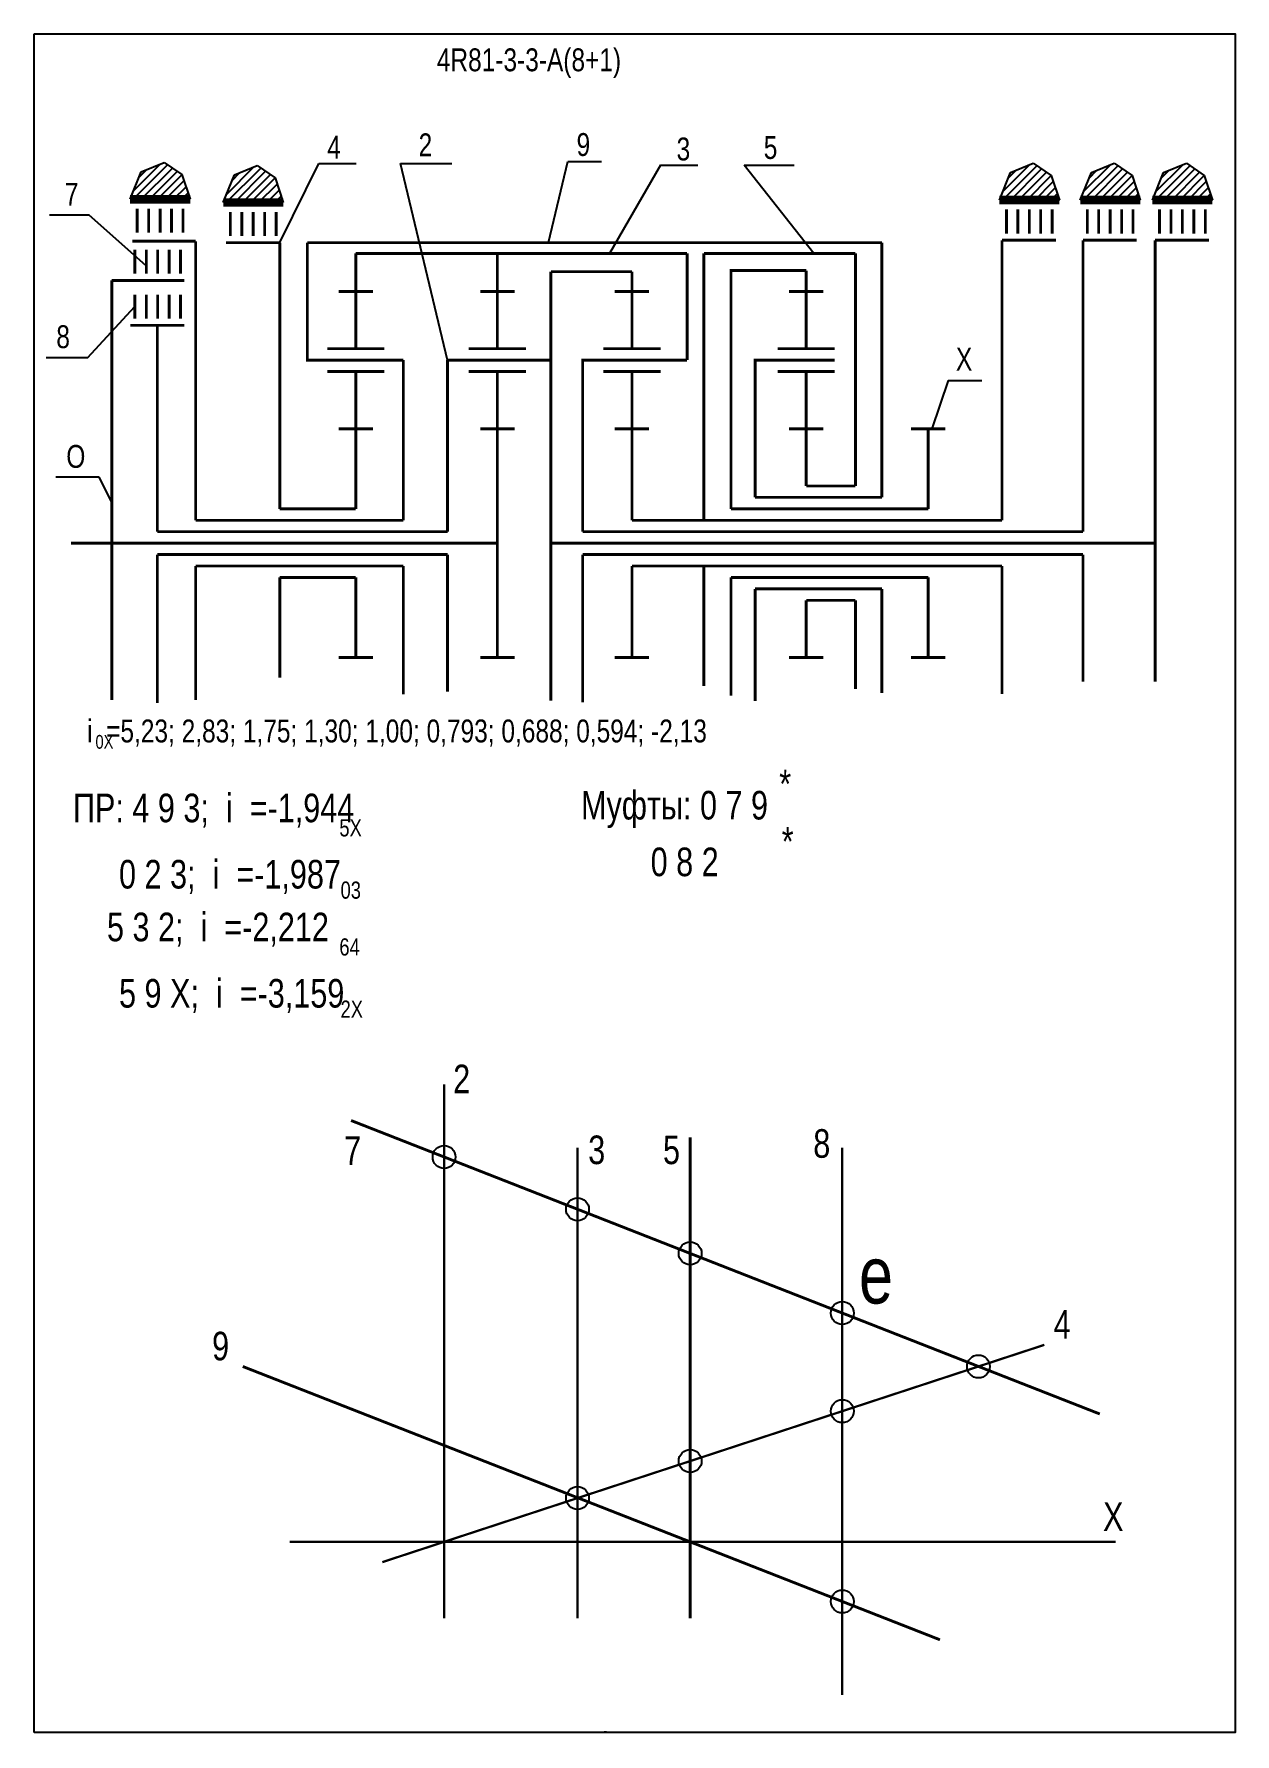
# Model space of a CAD drawing. Extents: x -352 to -142, y 153 to 450.
import ezdxf

# ---------------------------------------------------------------- set-up
doc = ezdxf.new("R2010")
doc.units = 0
doc.header["$LTSCALE"] = 15
doc.layers.get('0').update_dxf_attribs({"linetype": 'CONTINUOUS'})
doc.layers.add('DIM', color=92, linetype='CONTINUOUS')
doc.layers.add('MAIN', color=5, linetype='CONTINUOUS')
doc.styles.add('AMK', font='amk.shx', dxfattribs={"width": 0.8})

msp = doc.modelspace()

# ---------------------------------------------------------------- hatches: boundary and pattern name
at = {"layer": 'DIM'}
h = msp.add_hatch(dxfattribs=at)
h.set_pattern_fill('_USER', color=0, angle=45, style=0, pattern_type=0)
h.set_pattern_definition([(45, (-83.3777, -4.7258), (-0.7071068, 0.7071068), [])])
h.paths.add_polyline_path([(-333.67, 425.79), (-335.62, 420.97), (-325.12, 420.97), (-326.57, 425.29), (-329.69, 427.41)])
h = msp.add_hatch(dxfattribs=at)
h.set_pattern_fill('_USER', color=0, angle=45, style=0, pattern_type=0)
h.set_pattern_definition([(45, (-67.0978, -5.2906), (-0.7071068, 0.7071068), [])])
h.paths.add_polyline_path([(-317.39, 425.23), (-319.34, 420.41), (-308.84, 420.41), (-310.29, 424.73), (-313.41, 426.85)])
h = msp.add_hatch(dxfattribs=at)
h.set_pattern_fill('_USER', color=0, angle=45, style=0, pattern_type=0)
h.set_pattern_definition([(45, (68.6115, -4.873), (-0.7071068, 0.7071068), [])])
h.paths.add_polyline_path([(-181.68, 425.65), (-183.63, 420.83), (-173.13, 420.83), (-174.58, 425.15), (-177.7, 427.26)])
h = msp.add_hatch(dxfattribs=at)
h.set_pattern_fill('_USER', color=0, angle=45, style=0, pattern_type=0)
h.set_pattern_definition([(45, (82.7498, -4.873), (-0.7071068, 0.7071068), [])])
h.paths.add_polyline_path([(-167.55, 425.65), (-169.49, 420.83), (-158.99, 420.83), (-160.44, 425.15), (-163.56, 427.26)])
h = msp.add_hatch(dxfattribs=at)
h.set_pattern_fill('_USER', color=0, angle=45, style=0, pattern_type=0)
h.set_pattern_definition([(45, (95.3722, -4.873), (-0.7071068, 0.7071068), [])])
h.paths.add_polyline_path([(-154.92, 425.65), (-156.87, 420.83), (-146.37, 420.83), (-147.82, 425.15), (-150.94, 427.26)])

# ---------------------------------------------------------------- linework, layer by layer
at = {"const_width": 0.4}
for points in [[(-280.72, 266.24), (-280.72, 172.82)], [(-257.4, 255.14), (-257.4, 172.82)], [(-211.1, 255.14), (-211.1, 159.45)], [(-291.52, 182.67), (-175.77, 220.66)]]:
    msp.add_lwpolyline(points, dxfattribs=at)
at = {"layer": 'DIM', "color": 0}
for p, q in [((-335.62, 420.97), (-333.67, 425.79)), ((-333.67, 425.79), (-329.69, 427.41)), ((-329.69, 427.41), (-326.57, 425.29)), ((-326.57, 425.29), (-325.12, 420.97)), ((-319.34, 420.41), (-317.39, 425.23)), ((-317.39, 425.23), (-313.41, 426.85)), ((-313.41, 426.85), (-310.29, 424.73)), ((-309.46, 413.39), (-302.64, 427.2)), ((-302.64, 427.2), (-296.07, 427.2)), ((-280.12, 392.84), (-288.34, 427.2)), ((-288.34, 427.2), (-279.4, 427.2)), ((-262.44, 413.39), (-259.11, 427.57)), ((-259.11, 427.57), (-253.2, 427.57)), ((-242.91, 426.91), (-251.83, 411.49)), ((-242.91, 426.91), (-236.34, 426.91)), ((-216.1, 411.49), (-228.23, 426.91)), ((-228.23, 426.91), (-219.51, 426.91)), ((-183.63, 420.83), (-181.68, 425.65)), ((-181.68, 425.65), (-177.7, 427.26)), ((-177.7, 427.26), (-174.58, 425.15)), ((-174.58, 425.15), (-173.13, 420.83)), ((-169.49, 420.83), (-167.55, 425.65)), ((-167.55, 425.65), (-163.56, 427.26)), ((-163.56, 427.26), (-160.44, 425.15)), ((-160.44, 425.15), (-158.99, 420.83)), ((-156.87, 420.83), (-154.92, 425.65)), ((-154.92, 425.65), (-150.94, 427.26)), ((-150.94, 427.26), (-147.82, 425.15)), ((-147.82, 425.15), (-146.37, 420.83)), ((-310.29, 424.73), (-308.84, 420.41)), ((-334.37, 420.78), (-327.45, 420.78)), ((-182.38, 420.64), (-175.46, 420.64)), ((-168.24, 420.64), (-161.32, 420.64)), ((-155.62, 420.64), (-148.7, 420.64)), ((-349.72, 418.27), (-342.85, 418.27)), ((-332.8, 409.34), (-342.85, 418.27)), ((-343.05, 393.25), (-334.8, 402.19)), ((-343.05, 393.25), (-350.31, 393.25)), ((-192.61, 389.3), (-195.43, 380.84)), ((-192.61, 389.3), (-186.7, 389.3)), ((-341.03, 372.4), (-348.64, 372.4)), ((-338.83, 367.99), (-341.03, 372.4))]:
    msp.add_line(p, q, dxfattribs=at)
for points, const_width in [([(-324.17, 413.64), (-324.17, 364.84)], 0.5), ([(-309.46, 413.39), (-309.46, 366.84)], 0.5), ([(-300.41, 392.84), (-304.64, 392.84), (-304.64, 413.39)], 0.5), ([(-304.64, 413.39), (-204.17, 413.39)], 0.5), ([(-204.17, 413.39), (-204.17, 368.84)], 0.5), ([(-183.16, 413.81), (-183.16, 364.84)], 0.5), ([(-169.02, 413.81), (-169.02, 362.84)], 0.5), ([(-156.4, 413.81), (-156.4, 360.84)], 0.5), ([(-296.16, 411.49), (-271.41, 411.49)], 0.5), ([(-283.51, 411.49), (-238.23, 411.49)], 0.5), ([(-238.23, 411.49), (-238.23, 392.84)], 0.5), ([(-235.3, 411.49), (-235.3, 364.84)], 0.5), ([(-235.3, 411.49), (-208.79, 411.49)], 0.5), ([(-208.79, 392.84), (-208.79, 411.49)], 0.5), ([(-247.87, 408.3), (-262.06, 408.3)], 0.5), ([(-262.06, 392.84), (-262.06, 408.3)], 0.5), ([(-217.41, 408.51), (-230.56, 408.51), (-230.56, 366.84)], 0.5), ([(-338.83, 406.77), (-338.83, 333.42)], 0.5), ([(-330.87, 398.93), (-330.87, 362.84)], 0.5), ([(-287.84, 392.84), (-287.84, 364.84)], 0.5), ([(-280.12, 392.84), (-280.12, 362.84)], 0.5), ([(-262.06, 392.84), (-262.06, 333.29)], 0.5), ([(-252.49, 392.84), (-256.49, 392.84), (-256.49, 362.84)], 0.5), ([(-222.71, 392.84), (-226.34, 392.84), (-226.34, 368.84)], 0.5), ([(-208.79, 392.84), (-208.79, 370.84)], 0.5), ([(-226.34, 368.84), (-204.17, 368.84)], 0.5), ([(-217.41, 370.84), (-208.79, 370.84)], 0.5), ([(-309.46, 366.84), (-296.16, 366.84)], 0.5), ([(-230.56, 366.84), (-196.07, 366.84)], 0.5), ([(-330.87, 362.84), (-280.12, 362.84)], 0.5), ([(-324.17, 364.84), (-287.84, 364.84)], 0.5), ([(-256.49, 362.84), (-169.02, 362.84)], 0.5), ([(-247.87, 364.84), (-183.16, 364.84)], 0.5), ([(-228.49, 364.84), (-196.07, 364.84)], 0.5), ([(-345.98, 360.84), (-271.41, 360.84)], 0.5), ([(-262.06, 360.84), (-205, 360.84)], 0.5), ([(-257.04, 360.84), (-156.4, 360.84)], 0.5), ([(-156.4, 360.84), (-156.4, 336.62)], 0.5), ([(-330.87, 358.84), (-280.12, 358.84)], 0.5), ([(-330.87, 358.84), (-330.87, 332.9)], 0.5), ([(-324.17, 356.84), (-287.84, 356.84)], 0.5), ([(-324.17, 356.84), (-324.17, 333.44)], 0.5), ([(-287.84, 356.84), (-287.84, 334.43)], 0.5), ([(-280.12, 358.84), (-280.12, 334.89)], 0.5), ([(-256.49, 358.84), (-169.02, 358.84)], 0.5), ([(-256.49, 358.84), (-256.49, 333.03)], 0.5), ([(-247.87, 356.84), (-183.16, 356.84)], 0.5), ([(-235.3, 356.84), (-235.3, 335.88)], 0.5), ([(-228.49, 356.84), (-196.07, 356.84)], 0.5), ([(-183.16, 356.84), (-183.16, 334.49)], 0.5), ([(-169.02, 358.84), (-169.02, 336.62)], 0.5), ([(-309.46, 354.84), (-296.16, 354.84)], 0.5), ([(-309.46, 354.84), (-309.46, 337.34)], 0.5), ([(-230.56, 354.84), (-196.07, 354.84)], 0.5), ([(-230.56, 354.84), (-230.56, 334.2)], 0.5), ([(-226.34, 352.84), (-204.17, 352.84)], 0.5), ([(-226.34, 352.84), (-226.34, 333.23)], 0.5), ([(-217.41, 350.84), (-208.79, 350.84)], 0.5), ([(-208.79, 350.84), (-208.79, 335.35)], 0.5), ([(-204.17, 352.84), (-204.17, 334.65)], 0.5), ([(-166.07, 208.57), (-296.99, 259.89)], 0.5), ([(-237.7, 256.94), (-237.7, 172.82)], 0.5), ([(-194.02, 169.09), (-315.93, 216.88)], 0.5), ([(-307.72, 186.22), (-163.31, 186.22)], 0.4), ([(-252.52, 153.13), (-252.52, 152.87)], 0.5)]:
    msp.add_lwpolyline(points, dxfattribs=dict(at, const_width=const_width))
for centre in [(-280.72, 253.51), (-257.4, 244.37), (-237.7, 236.65), (-211.1, 226.22), (-187.29, 216.88), (-211.1, 209.07), (-237.7, 200.34), (-257.4, 193.87), (-211.1, 175.79)]:
    msp.add_circle(centre, 2, dxfattribs=at)
at = {"layer": 'MAIN'}
for points in [[(-352.43, 152.87), (-352.43, 449.87)], [(-352.43, 449.87), (-142.43, 449.87), (-142.43, 152.87), (-352.43, 152.87)]]:
    msp.add_lwpolyline(points, dxfattribs=at)
at = {"layer": 'MAIN', "color": 0}
for points, const_width in [([(-335.62, 420.97), (-325.12, 420.97)], 1.5), ([(-326.38, 419.32), (-326.38, 415.12)], 0.5), ([(-319.34, 420.41), (-308.84, 420.41)], 1.5), ([(-183.63, 420.83), (-173.13, 420.83)], 1.5), ([(-174.4, 419.18), (-174.4, 414.98)], 0.5), ([(-169.49, 420.83), (-158.99, 420.83)], 1.5), ([(-160.26, 419.18), (-160.26, 414.98)], 0.5), ([(-156.87, 420.83), (-146.37, 420.83)], 1.5), ([(-147.63, 419.18), (-147.63, 414.98)], 0.5), ([(-310.1, 418.76), (-310.1, 414.56)], 0.5), ([(-335.25, 413.64), (-324.17, 413.64)], 0.5), ([(-318.87, 413.39), (-309.46, 413.39)], 0.5), ([(-183.16, 413.81), (-173.75, 413.81)], 0.5), ([(-169.02, 413.81), (-159.61, 413.81)], 0.5), ([(-156.4, 413.81), (-146.99, 413.81)], 0.5), ([(-326.8, 412.14), (-326.8, 407.94)], 0.5), ([(-296.16, 404.84), (-296.16, 411.49)], 0.5), ([(-271.41, 404.84), (-271.41, 411.49)], 0.5), ([(-247.87, 404.84), (-247.87, 408.3)], 0.5), ([(-217.41, 394.84), (-217.41, 408.51)], 0.5), ([(-338.83, 406.77), (-326.16, 406.77)], 0.5), ([(-326.8, 404.3), (-326.8, 400.1)], 0.5), ([(-296.16, 404.84), (-299.16, 404.84)], 0.5), ([(-296.16, 394.84), (-296.16, 404.84)], 0.5), ([(-296.16, 404.84), (-293.16, 404.84)], 0.5), ([(-271.41, 404.84), (-274.41, 404.84)], 0.5), ([(-271.41, 394.84), (-271.41, 404.84)], 0.5), ([(-271.41, 404.84), (-268.41, 404.84)], 0.5), ([(-247.87, 404.84), (-250.87, 404.84)], 0.5), ([(-247.87, 394.84), (-247.87, 404.84)], 0.5), ([(-247.87, 404.84), (-244.87, 404.84)], 0.5), ([(-217.41, 404.84), (-220.41, 404.84)], 0.5), ([(-217.41, 404.84), (-214.41, 404.84)], 0.5), ([(-335.57, 398.93), (-326.16, 398.93)], 0.5), ([(-287.84, 392.84), (-300.41, 392.84)], 0.5), ([(-262.06, 392.84), (-280.12, 392.84)], 0.5), ([(-238.23, 392.84), (-252.49, 392.84)], 0.5), ([(-212.41, 392.84), (-222.71, 392.84)], 0.5), ([(-296.16, 390.84), (-301.16, 390.84)], 0.5), ([(-296.16, 380.84), (-296.16, 390.84), (-291.16, 390.84)], 0.5), ([(-271.41, 390.84), (-276.41, 390.84)], 0.5), ([(-271.41, 380.84), (-271.41, 390.84), (-266.41, 390.84)], 0.5), ([(-247.87, 390.84), (-252.87, 390.84)], 0.5), ([(-247.87, 380.84), (-247.87, 390.84), (-242.87, 390.84)], 0.5), ([(-217.41, 390.84), (-222.41, 390.84)], 0.5), ([(-217.41, 380.84), (-217.41, 390.84), (-212.41, 390.84)], 0.5), ([(-296.16, 380.84), (-299.16, 380.84)], 0.5), ([(-296.16, 366.84), (-296.16, 380.84)], 0.5), ([(-296.16, 380.84), (-293.16, 380.84)], 0.5), ([(-271.41, 380.84), (-274.41, 380.84)], 0.5), ([(-271.41, 360.84), (-271.41, 380.84)], 0.5), ([(-271.41, 380.84), (-268.41, 380.84)], 0.5), ([(-247.87, 380.84), (-250.87, 380.84)], 0.5), ([(-247.87, 364.84), (-247.87, 380.84)], 0.5), ([(-247.87, 380.84), (-244.87, 380.84)], 0.5), ([(-217.41, 380.84), (-220.41, 380.84)], 0.5), ([(-217.41, 370.84), (-217.41, 380.84)], 0.5), ([(-217.41, 380.84), (-214.41, 380.84)], 0.5), ([(-196.07, 380.84), (-199.07, 380.84)], 0.5), ([(-196.07, 380.84), (-193.07, 380.84)], 0.5), ([(-196.07, 366.84), (-196.07, 380.84)], 0.5), ([(-271.41, 360.84), (-271.41, 340.84)], 0.5), ([(-247.87, 356.84), (-247.87, 340.84)], 0.5), ([(-296.16, 354.84), (-296.16, 340.84)], 0.5), ([(-196.07, 354.84), (-196.07, 340.84)], 0.5), ([(-217.41, 350.84), (-217.41, 340.84)], 0.5), ([(-296.16, 340.84), (-299.16, 340.84)], 0.5), ([(-296.16, 340.84), (-293.16, 340.84)], 0.5), ([(-271.41, 340.84), (-274.41, 340.84)], 0.5), ([(-271.41, 340.84), (-268.41, 340.84)], 0.5), ([(-247.87, 340.84), (-250.87, 340.84)], 0.5), ([(-247.87, 340.84), (-244.87, 340.84)], 0.5), ([(-217.41, 340.84), (-220.41, 340.84)], 0.5), ([(-217.41, 340.84), (-214.41, 340.84)], 0.5), ([(-196.07, 340.84), (-199.07, 340.84)], 0.5), ([(-196.07, 340.84), (-193.07, 340.84)], 0.5)]:
    msp.add_lwpolyline(points, dxfattribs=dict(at, const_width=const_width))
for points in [[(-334.38, 419.32, 0.5, 0.5, 0), (-334.38, 415.12, 0.5, 0.5, 0)], [(-332.38, 419.32, 0.5, 0.5, 0), (-332.38, 415.12, 0.5, 0.5, 0)], [(-330.38, 419.32, 0.5, 0.5, 0), (-330.38, 415.12, 0.5, 0.5, 0)], [(-328.38, 419.32, 0.5, 0.5, 0), (-328.38, 415.12, 0.5, 0.5, 0)], [(-182.4, 419.18, 0.5, 0.5, 0), (-182.4, 414.98, 0.5, 0.5, 0)], [(-180.4, 419.18, 0.5, 0.5, 0), (-180.4, 414.98, 0.5, 0.5, 0)], [(-178.4, 419.18, 0.5, 0.5, 0), (-178.4, 414.98, 0.5, 0.5, 0)], [(-176.4, 419.18, 0.5, 0.5, 0), (-176.4, 414.98, 0.5, 0.5, 0)], [(-168.26, 419.18, 0.5, 0.5, 0), (-168.26, 414.98, 0.5, 0.5, 0)], [(-166.26, 419.18, 0.5, 0.5, 0), (-166.26, 414.98, 0.5, 0.5, 0)], [(-164.26, 419.18, 0.5, 0.5, 0), (-164.26, 414.98, 0.5, 0.5, 0)], [(-162.26, 419.18, 0.5, 0.5, 0), (-162.26, 414.98, 0.5, 0.5, 0)], [(-155.63, 419.18, 0.5, 0.5, 0), (-155.63, 414.98, 0.5, 0.5, 0)], [(-153.63, 419.18, 0.5, 0.5, 0), (-153.63, 414.98, 0.5, 0.5, 0)], [(-151.63, 419.18, 0.5, 0.5, 0), (-151.63, 414.98, 0.5, 0.5, 0)], [(-149.63, 419.18, 0.5, 0.5, 0), (-149.63, 414.98, 0.5, 0.5, 0)], [(-318.1, 418.76, 0.5, 0.5, 0), (-318.1, 414.56, 0.5, 0.5, 0)], [(-316.1, 418.76, 0.5, 0.5, 0), (-316.1, 414.56, 0.5, 0.5, 0)], [(-314.1, 418.76, 0.5, 0.5, 0), (-314.1, 414.56, 0.5, 0.5, 0)], [(-312.1, 418.76, 0.5, 0.5, 0), (-312.1, 414.56, 0.5, 0.5, 0)], [(-334.8, 412.14, 0.5, 0.5, 0), (-334.8, 407.94, 0.5, 0.5, 0)], [(-332.8, 412.14, 0.5, 0.5, 0), (-332.8, 407.94, 0.5, 0.5, 0)], [(-330.8, 412.14, 0.5, 0.5, 0), (-330.8, 407.94, 0.5, 0.5, 0)], [(-328.8, 412.14, 0.5, 0.5, 0), (-328.8, 407.94, 0.5, 0.5, 0)], [(-334.8, 404.3, 0.5, 0.5, 0), (-334.8, 400.1, 0.5, 0.5, 0)], [(-332.8, 404.3, 0.5, 0.5, 0), (-332.8, 400.1, 0.5, 0.5, 0)], [(-330.8, 404.3, 0.5, 0.5, 0), (-330.8, 400.1, 0.5, 0.5, 0)], [(-328.8, 404.3, 0.5, 0.5, 0), (-328.8, 400.1, 0.5, 0.5, 0)], [(-291.16, 394.84, 0.5, 0.5, 0), (-301.16, 394.84, 0.5, 0.5, 0)], [(-266.41, 394.84, 0.5, 0.5, 0), (-276.41, 394.84, 0.5, 0.5, 0)], [(-242.87, 394.84, 0.5, 0.5, 0), (-252.87, 394.84, 0.5, 0.5, 0)], [(-212.41, 394.84, 0.5, 0.5, 0), (-222.41, 394.84, 0.5, 0.5, 0)]]:
    msp.add_lwpolyline(points, format="xyseb", dxfattribs=at)

# ---------------------------------------------------------------- texts
at = {"layer": 'DIM', "color": 0, "style": 'AMK', "width": 0.8}
for s, height, p in [('4R81-3-3-A(8+1)', 4, (-282, 443.35)), ('4', 4, (-301.16, 428.08)), ('2', 4, (-285.18, 428.49)), ('9', 4, (-257.56, 428.54)), ('3', 4, (-240.07, 427.76)), ('5', 4, (-224.83, 428.02)), ('7', 4, (-347.04, 419.83)), ('8', 4, (-348.53, 394.94)), ('X', 4, (-191.23, 391.02)), ('O', 4, (-346.78, 374.01)), ('i  =5,23; 2,83; 1,75; 1,30; 1,00; 0,793; 0,688; 0,594; -2,13', 4, (-343.15, 326)), ('0X', 2.4, (-341.68, 324.9)), ('*', 5, (-222.12, 316.25)), (' ПР: 4 9 3;  i  =-1,944', 5, (-347.1, 312.04)), ('Муфты: 0 7 9', 5, (-256.78, 312.52)), ('5X', 3, (-299.04, 309.56)), ('*', 5, (-221.69, 306.18)), ('       0 8 2', 5, (-255.01, 302.61)), ('    0 2 3;  i  =-1,987', 5, (-343.51, 300.45)), ('03', 3, (-298.83, 298.67)), ('     5 3 2;  i  =-2,212', 5, (-347.1, 291.23)), ('64', 3, (-299.04, 288.74)), ('    5 9 X;  i  =-3,159', 5, (-343.51, 279.63)), ('2X', 3, (-298.83, 277.86)), ('2', 5, (-279.14, 264.66)), ('7', 5, (-298.21, 252.12)), ('3', 5, (-255.53, 252.26)), ('5', 5, (-242.45, 252.26)), ('8', 5, (-216.17, 253.37)), ('e', 10, (-208.18, 227.89)), ('4', 5, (-174.15, 221.76)), ('9', 5, (-321.29, 217.95)), ('X', 5, (-165.5, 188.14))]:
    msp.add_text(s, height=height, dxfattribs=at).set_placement(p)

doc.saveas('drawing.dxf')
